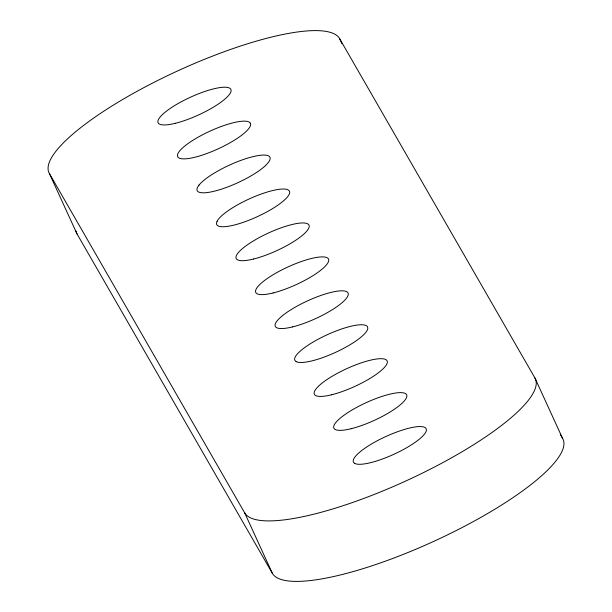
<?xml version="1.0" encoding="UTF-8"?>
<svg xmlns="http://www.w3.org/2000/svg" width="612" height="612" viewBox="0 0 612 612"><rect width="100%" height="100%" fill="white"/><g stroke="black" fill="none" stroke-linecap="round" stroke-linejoin="round"><path stroke-width="0.92" d="M339.629 38.655L534.942 378.009L562.635 438.498A160.069 38.992 -24.6 0 1 437.029 539.853A160.069 38.992 -24.6 0 1 272.371 573.345L77.058 233.991L49.365 173.502A160.069 38.992 -24.6 0 1 174.971 72.147A160.069 38.992 -24.6 0 1 339.629 38.655L342.009 43.842M560.255 434.359L562.635 438.498M49.365 173.502L244.67 512.848L272.371 573.345M534.942 378.009A160.069 38.992 -24.6 0 1 409.336 479.364A160.069 38.992 -24.6 0 1 244.67 512.848M77.058 233.991A160.069 38.992 -24.6 0 1 75.98 231.122M217.076 221.292L216.487 223.204A40.017 9.746 -24.6 0 0 257.973 216.365L263.588 213.626A40.017 9.746 -24.6 0 0 289.377 191.028L288.16 189.911A40.017 9.746 -24.6 0 0 251.073 198.104A40.017 9.746 -24.6 0 0 217.076 221.292M199.015 185.115L197.546 187.356A40.017 9.746 -24.6 0 0 238.443 182.43L244.058 179.691A40.017 9.746 -24.6 0 0 265.784 165.301L268.102 162.784A40.017 9.746 -24.6 0 0 234.411 162.93L228.674 165.462A40.017 9.746 -24.6 0 0 199.015 185.115M250.316 123.157L249.099 122.04A40.017 9.746 -24.6 0 0 209.143 131.526A40.017 9.746 -24.6 0 0 177.426 155.333L177.748 156.871A40.017 9.746 -24.6 0 0 218.912 148.494A40.017 9.746 -24.6 0 0 250.316 123.157M296.139 361.6L294.93 360.476A40.017 9.746 -24.6 0 1 326.334 335.139A40.017 9.746 -24.6 0 1 367.498 326.77L367.812 328.3A40.017 9.746 -24.6 0 1 336.095 352.107A40.017 9.746 -24.6 0 1 296.139 361.6M354.731 463.399L353.522 462.282A40.017 9.746 -24.6 0 1 384.925 436.945A40.017 9.746 -24.6 0 1 426.09 428.568L426.403 430.106A40.017 9.746 -24.6 0 1 394.686 453.913A40.017 9.746 -24.6 0 1 354.731 463.399M175.46 123.28A40.017 9.746 -24.6 0 0 231.099 90.76A40.017 9.746 -24.6 0 0 176.937 104.201A40.017 9.746 -24.6 0 0 175.46 123.28M331.704 394.755A40.017 9.746 -24.6 0 0 387.342 362.235A40.017 9.746 -24.6 0 0 333.18 375.676A40.017 9.746 -24.6 0 0 331.704 394.755M351.234 428.691A40.017 9.746 -24.6 0 0 406.873 396.171A40.017 9.746 -24.6 0 0 352.711 409.612A40.017 9.746 -24.6 0 0 351.234 428.691M273.113 292.949A40.017 9.746 -24.6 0 0 328.751 260.429A40.017 9.746 -24.6 0 0 274.589 273.87A40.017 9.746 -24.6 0 0 273.113 292.949M253.582 259.021A40.017 9.746 -24.6 0 0 309.221 226.494A40.017 9.746 -24.6 0 0 255.059 239.935A40.017 9.746 -24.6 0 0 253.582 259.021M292.643 326.885A40.017 9.746 -24.6 0 0 348.282 294.364A40.017 9.746 -24.6 0 0 294.12 307.805A40.017 9.746 -24.6 0 0 292.643 326.885"/></g></svg>
